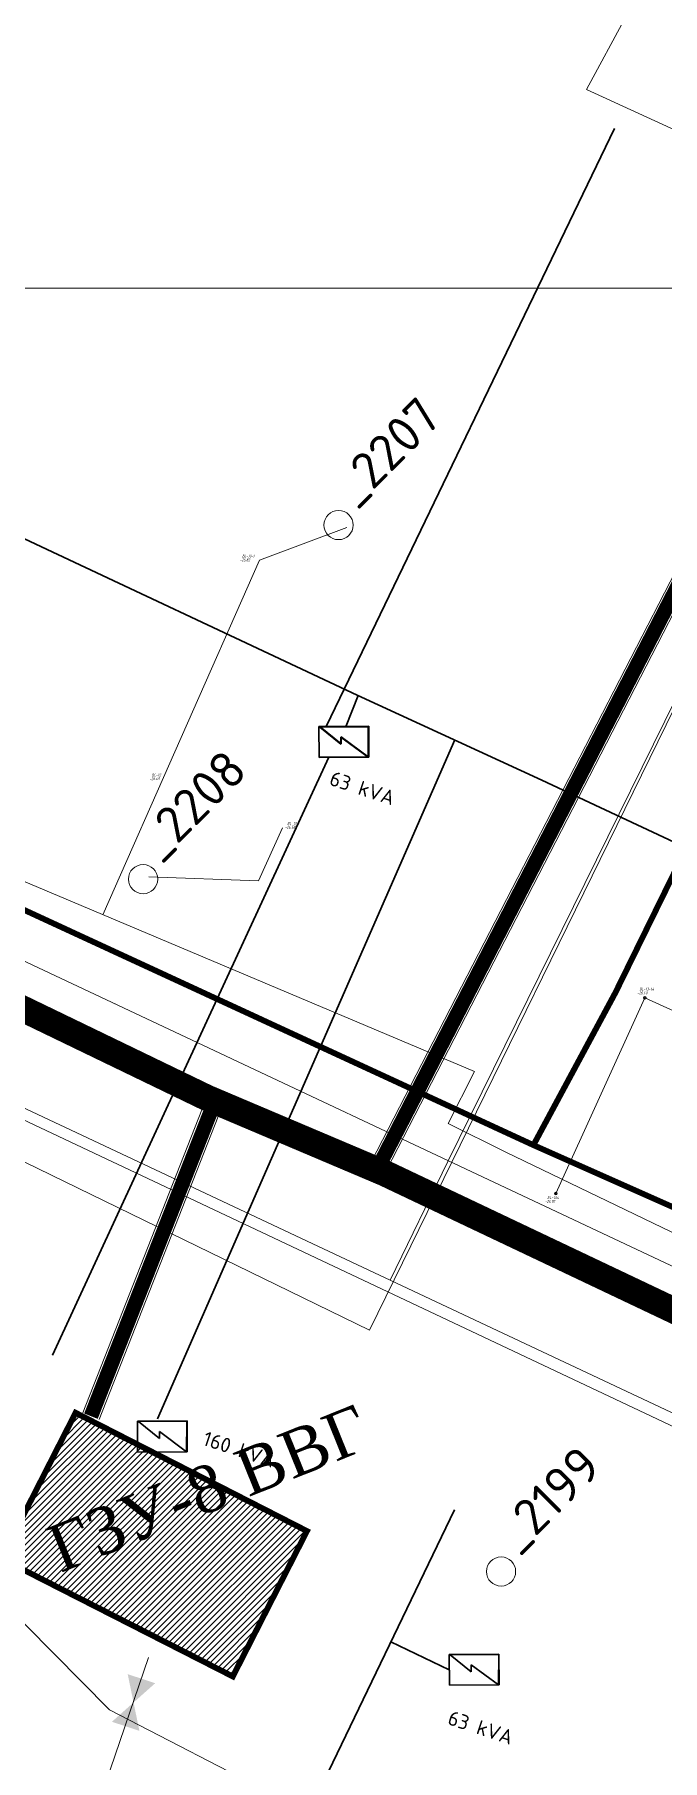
# Model space of a CAD drawing. Header units: millimetres. Extents: x 519 to 9564855, y -810 to 5021775.
# Drawn here: x 9527181 to 9527396, y 5000495 to 5001087 of the extents above; entities that cross this region are included whole.
import ezdxf

# ---------------------------------------------------------------- set-up
doc = ezdxf.new("R2010")
doc.units = ezdxf.units.MM
doc.header["$LTSCALE"] = 2
doc.header["$MEASUREMENT"] = 0
for name, color, linetype in [('COMPOUND', 3, 'Continuous'), ('GRID_PULKOVO', 7, 'Continuous'), ('OilColl&Flowlines', 3, 'Continuous'), ('OLD WELLS(dr.bfr2000)', 24, 'Continuous'), ('PPLINE_WAT', 7, 'WTR_LINE'), ('ROAD_ASF', 9, 'Continuous'), ('ROAD_GROUND', 9, 'Continuous'), ('Скважины на 2015 год', 7, 'Continuous'), ('ТХ_выкидные линии', 24, 'Continuous')]:
    doc.layers.add(name, color=color, linetype=linetype)
for name, color, linetype, lineweight in [('PPLINE_GAS', 4, 'GAS_LINE', 30), ('Оптиковолоконный кабель', 220, 'CAB6', 20), ('связь', 4, 'Continuous', 13), ('Электро', 1, 'Continuous', 30), ('Электроснаб', 1, 'Continuous', 18), ('Электроснабжене', 1, 'Continuous', 18)]:
    doc.layers.add(name, color=color, linetype=linetype, lineweight=lineweight)
doc.styles.add('92051501$0$STANDARD', font='simplex.shx')
doc.styles.add('Elect', font='isocpeur.ttf')
doc.styles.get("Standard").update_dxf_attribs({"font": 'isocpeur.ttf', "width": 0.5})
doc.linetypes.add('CAB', pattern='A,0.7,-0.43403,["K",Standard,S=0.9,R=0,X=-0.4,Y=-0.3],-0.8', length=1.93403)
doc.linetypes.add('CAB6', pattern='A,0.9,-0.9,["6",Standard,S=0.9,R=0,X=-0.8,Y=-0.4],11', length=12.8)
doc.linetypes.add('GAS_LINE', pattern='A,0.5,-0.2,["G",92051501$0$STANDARD,S=0.1,R=0,X=-0.1,Y=-0.05],-0.05', length=0.75)
doc.linetypes.add('WTR_LINE', pattern='A,0.5,-0.2,["W",92051501$0$STANDARD,S=0.1,R=0,X=-0.1,Y=-0.05],-0.05', length=0.75)

# ---------------------------------------------------------------- blocks, each defined once
blk = doc.blocks.new('16')
at = {"linetype": 'Continuous', "lineweight": 18, "flags": 128}
for points in [[(-0.27, -0.27), (0.27, 0.27)], [(0.27, -0.27), (-0.27, 0.27)]]:
    blk.add_lwpolyline(points, dxfattribs=at)
at = {"linetype": 'Continuous', "lineweight": 18}
blk.add_circle((0, 0), 0.375, dxfattribs=at)

msp = doc.modelspace()

# ---------------------------------------------------------------- hatches: boundary and pattern name
at = {"layer": 'Скважины на 2015 год', "linetype": 'ByBlock', "lineweight": 0, "ltscale": 5}
h = msp.add_hatch(dxfattribs=at)
h.set_pattern_fill('ANSI31', color=5, scale=12, style=0)
h.set_pattern_definition([(45, (725.8629, -355.3873), (-1.06066017178, 1.06066017178), [])])
h.paths.add_polyline_path([(9527169.52118, 5000564.45885), (9527248.85174, 5000524.01602), (9527274.26839, 5000573.872), (9527194.93783, 5000614.31483)])
h.paths.add_polyline_path([(9527189.15558, 5000549.38812), (9527301.32687, 5000594.708), (9527288.52927, 5000626.38336), (9527176.35798, 5000581.06347)], flags=9)

# ---------------------------------------------------------------- linework, layer by layer
at = {"color": 5, "linetype": 'WTR_LINE', "lineweight": 0, "ltscale": 100, "const_width": 2, "elevation": -0.999}
for points in [[(9526374.128, 5000834.993), (9526338.861, 5000849.119), (9526369.317, 5000918.369), (9526381.582, 5000915.643), (9526388.479, 5000916.907), (9526506.091, 5001104.365), (9526943.61387, 5000894.80545), (9527351.894, 5000706.201), (9527410.535, 5000680.127), (9527811.155, 5000487.989), (9528541.9542, 5001967.68695)], [(9527351.894, 5000706.201), (9527379.955, 5000758.404), (9527414.2645, 5000828.27401), (9527492.483, 5000789.865)]]:
    msp.add_lwpolyline(points, dxfattribs=at)
at = {"layer": 'COMPOUND', "lineweight": 0, "const_width": 2, "elevation": 0}
msp.add_lwpolyline([(9527248.85174, 5000524.01602), (9527169.52118, 5000564.45885), (9527194.96389, 5000614.42569), (9527274.26839, 5000573.872), (9527248.85174, 5000524.01602)], dxfattribs=at)
at = {"layer": 'GRID_PULKOVO', "lineweight": 0}
msp.add_line((9519000, 5001000), (9533000, 5001000), dxfattribs=at)
at = {"layer": 'OilColl&Flowlines', "linetype": 'ByBlock', "lineweight": 0}
msp.add_line((9527219.9347, 5000530.51724), (9526907.57118, 4999612.69191), dxfattribs=at)
for points in [[(9527222.24559, 5000521.69385), (9527214.82956, 5000515.08837), (9527212.81706, 5000524.81358)], [(9527222.24559, 5000521.69385), (9527214.82956, 5000515.08837), (9527212.81706, 5000524.81358)], [(9527216.84206, 5000505.36316), (9527207.41353, 5000508.48289), (9527214.82956, 5000515.08837)], [(9527216.84206, 5000505.36316), (9527207.41353, 5000508.48289), (9527214.82956, 5000515.08837)]]:
    msp.add_solid(points, dxfattribs=at)
at = {"layer": 'OLD WELLS(dr.bfr2000)', "lineweight": 0}
for centre in [(9527285.1, 5000918.8), (9527218.1, 5000797.4), (9527340.8, 5000560)]:
    msp.add_circle(centre, 5, dxfattribs=at)
at = {"layer": 'PPLINE_GAS', "linetype": 'GAS_LINE', "lineweight": 0, "ltscale": 20}
for p, q in [((9526079.469, 5001235.137), (9528506.802, 5000093.688)), ((9527486.606, 5001033.729), (9527322.519, 5000700.61)), ((9527302.79686, 5000659.86926), (9527322.519, 5000700.61)), ((9527159.79, 5000559.89), (9527206.6, 5000512.53)), ((9527206.6, 5000512.53), (9527637.12, 5000290.68))]:
    msp.add_line(p, q, dxfattribs=at)
at = {"layer": 'PPLINE_GAS', "color": 4, "linetype": 'GAS_LINE', "lineweight": 0, "ltscale": 20}
for p, q in [((9527370.11749, 5001068.18354, 11.90027), (9527479.28842, 5001017.75676, 11.90027)), ((9526504.81528, 5001027.71231, 11.90027), (9527295.74205, 5000642.77424, 11.90027)), ((9527479.28842, 5001017.75676, 11.90027), (9527295.74205, 5000642.77424, 11.90027))]:
    msp.add_line(p, q, dxfattribs=at)
at = {"layer": 'PPLINE_GAS', "color": 4, "linetype": 'GAS_LINE', "lineweight": 0, "ltscale": 20, "elevation": 11.90027}
msp.add_lwpolyline([(9527410.8695, 5001143.63042), (9527370.11749, 5001068.18354)], dxfattribs=at)
at = {"layer": 'PPLINE_WAT', "color": 5, "lineweight": 0, "ltscale": 0.5}
msp.add_lwpolyline([(9523498.307, 5002453.507), (9529318.71854, 4999702.75469), (9529357.22076, 4999682.3134), (9529399.33276, 4999675.09879), (9529430.61579, 4999677.50366), (9529678.713, 4999710.142)], dxfattribs=at)
at = {"layer": 'ROAD_ASF', "lineweight": 0}
for points in [[(9521737.23529, 4997056.36456), (9521526.30791, 4997406.20512), (9521491.42617, 4997522.40996), (9521494.64376, 4997784.54227), (9521557.42562, 4998123.62451), (9523181.91284, 5002651.278), (9523567.30412, 5002471.17809), (9525869.16882, 5001381.54446), (9525963.92258, 5001333.47903), (9526128.60686, 5001261.79325), (9526517.55757, 5001074.97311), (9527241.30336, 5000725.10977), (9527302.0959, 5000699.32947), (9527474.32311, 5000617.56906), (9528116.89056, 5000310.63684)], [(9521742.137, 4997059.855), (9521531.837, 4997408.655), (9521497.437, 4997523.255), (9521500.637, 4997783.955), (9521563.237, 4998122.055), (9523185.337, 5002643.055), (9523564.737, 5002465.755), (9525866.52759, 5001376.15646), (9525961.36584, 5001328.04817), (9526126.10975, 5001256.33643), (9526514.94624, 5001069.57117), (9527238.82495, 5000719.64358), (9527299.637, 5000693.855), (9527471.737, 5000612.155), (9528114.237, 5000305.255)]]:
    msp.add_lwpolyline(points, dxfattribs=at)
at = {"layer": 'ROAD_GROUND', "color": 8, "lineweight": 0}
for points, const_width in [([(9521739.68614, 4997058.10978), (9521529.07245, 4997407.43006), (9521494.43159, 4997522.83248), (9521497.64038, 4997784.24863), (9521560.33131, 4998122.83976), (9523183.62492, 5002647.1665), (9523566.02728, 5002468.46336), (9525867.84821, 5001378.85046), (9525962.64421, 5001330.7636), (9526127.3583, 5001259.06484), (9526516.25529, 5001072.2705), (9527240.06415, 5000722.37668), (9527300.86645, 5000696.59224), (9527473.0333, 5000614.86048), (9528115.56378, 5000307.94592)], 9), ([(9527296.96992, 5000695.22857), (9527494.26992, 5001078.32857)], 5), ([(9527242.32903, 5000720.35748), (9527200.22903, 5000613.25748)], 5)]:
    msp.add_lwpolyline(points, dxfattribs=dict(at, const_width=const_width))
at = {"layer": 'ROAD_GROUND', "lineweight": 0}
for points in [[(9527294.30284, 5000696.60214), (9527491.60284, 5001079.70214)], [(9527299.637, 5000693.855), (9527496.937, 5001076.955)], [(9527239.537, 5000721.455), (9527197.437, 5000614.355)], [(9527245.12106, 5000719.25996), (9527203.02106, 5000612.15996)]]:
    msp.add_lwpolyline(points, dxfattribs=at)
at = {"layer": 'Оптиковолоконный кабель', "linetype": 'CAB', "lineweight": 20, "ltscale": 0.1}
msp.add_lwpolyline([(9523696.146, 5005917.127), (9523689.893, 5005715.012), (9523695.902, 5005635.172), (9523695.453, 5005568.154), (9523700.063, 5005469.441), (9523700.58, 5005145.207), (9523704.692, 5005045.058), (9523701.585, 5004488.746), (9523704.366, 5004469.568), (9523706.81, 5003954.047), (9523704.579, 5003808.965), (9523692.18, 5003712.998), (9523687.161, 5003694.356), (9523300.02, 5002630.372), (9523296.974, 5002614.733), (9523304.049, 5002607.353), (9526121.954, 5001271.722), (9526508.525, 5001083.826), (9527029.955, 5000838.578), (9527414.361, 5000657.715), (9527485.466, 5000795.728), (9527414.361, 5000657.715), (9528367.831, 5000203.306)], dxfattribs=at)
at = {"layer": 'связь', "color": 5, "linetype": 'WTR_LINE', "lineweight": 0, "flags": 128}
for points in [[(9526948.70275, 5000897.10183), (9527012.08481, 5000866.97877), (9527069.21471, 5000842.13455), (9527331.7461, 5000731.38389), (9527322.62326, 5000713.58574)], [(9527322.61221, 5000713.62129), (9527342.47559, 5000703.79193), (9527427.60198, 5000662.76693), (9527514.68763, 5000620.77571), (9527594.97652, 5000581.28371), (9527607.22061, 5000576.79735), (9527644.70666, 5000557.01628), (9527702.64516, 5000531.48108), (9527851.77373, 5000459.1608), (9528010.34164, 5000391.09462), (9528056.31679, 5000370.97002), (9528142.91544, 5000327.28509), (9528152.27957, 5000322.67064)]]:
    msp.add_lwpolyline(points, dxfattribs=at)
at = {"layer": 'ТХ_выкидные линии', "color": 5, "linetype": 'WTR_LINE', "lineweight": 0, "ltscale": 25}
for p, q in [((9527257.97402, 5000906.76602), (9527287.96735, 5000917.9998)), ((9527257.97402, 5000906.76602), (9527204.254, 5000785.1673)), ((9527390.07488, 5000756.72163), (9527359.52027, 5000689.57299)), ((9527426.4829, 5000740.15491), (9527390.07488, 5000756.72163))]:
    msp.add_line(p, q, dxfattribs=at)
at = {"layer": 'ТХ_выкидные линии', "color": 111, "lineweight": 0, "ltscale": 25}
for p, q in [((9527257.64017, 5000796.84802), (9527265.90066, 5000815.00179)), ((9527220.06471, 5000798.13848), (9527257.64017, 5000796.84802))]:
    msp.add_line(p, q, dxfattribs=at)
at = {"layer": 'ТХ_выкидные линии', "color": 5, "lineweight": 0, "ltscale": 25}
for p, q in [((9527257.64017, 5000796.84802), (9527265.90066, 5000815.00179)), ((9527220.06471, 5000798.13848), (9527257.64017, 5000796.84802))]:
    msp.add_line(p, q, dxfattribs=at)
at = {"layer": 'Электро', "ltscale": 0.05}
for p, q in [((9527280.82761, 5000849.7587, 0), (9527379.71257, 5001054.76498, 0)), ((9527324.93302, 5000845.11543, 0), (9527223.00157, 5000612.39498, 0)), ((9527281.74763, 5000839.19158, 0), (9527187.05957, 5000634.18498, 0))]:
    msp.add_line(p, q, dxfattribs=at)
at = {"layer": 'Электро'}
for p, q in [((9527291.46557, 5000860.52798, -0.00006), (9527147.77938, 5000928.0009, -0.00006)), ((9527291.79681, 5000860.37543, 0), (9527287.71157, 5000849.91198, 0)), ((9527354.74357, 5000831.38698, -0.00006), (9527291.46557, 5000860.52798, -0.00006)), ((9527278.33787, 5000849.63739, 0), (9527295.3863, 5000849.74173, 0)), ((9527278.40257, 5000839.06504, 0), (9527278.33787, 5000849.63739, 0)), ((9527278.38829, 5000849.74377, 0), (9527295.43672, 5000849.84811, 0)), ((9527278.45299, 5000839.17142, 0), (9527278.38829, 5000849.74377, 0)), ((9527295.28904, 5000849.64328, 0), (9527278.69344, 5000849.54171, 0)), ((9527278.69344, 5000849.54171, 0), (9527285.90522, 5000843.71448, 0)), ((9527295.33947, 5000849.74966, 0), (9527278.74387, 5000849.64809, 0)), ((9527278.74387, 5000849.64809, 0), (9527285.95565, 5000843.82086, 0)), ((9527295.21535, 5000839.20082, 0), (9527295.28904, 5000849.64328, 0)), ((9527295.26578, 5000839.3072, 0), (9527295.33947, 5000849.74966, 0)), ((9527295.3863, 5000849.74173, 0), (9527295.451, 5000839.16938, 0)), ((9527295.43672, 5000849.84811, 0), (9527295.50142, 5000839.27576, 0)), ((9527285.90522, 5000843.71448, 0), (9527285.89069, 5000846.08971, 0)), ((9527285.89069, 5000846.08971, 0), (9527295.21535, 5000839.20082, 0)), ((9527285.95565, 5000843.82086, 0), (9527285.94111, 5000846.19609, 0)), ((9527285.94111, 5000846.19609, 0), (9527295.26578, 5000839.3072, 0)), ((9527295.451, 5000839.16938, 0), (9527278.40257, 5000839.06504, 0)), ((9527295.50142, 5000839.27576, 0), (9527278.45299, 5000839.17142, 0)), ((9527473.58057, 5000775.66898, -0.00006), (9527354.74357, 5000831.38698, -0.00006)), ((9527216.14513, 5000611.51896, 0), (9527233.19356, 5000611.62329, 0)), ((9527216.20983, 5000600.9466, 0), (9527216.14513, 5000611.51896, 0)), ((9527233.0963, 5000611.52484, 0), (9527216.50071, 5000611.42328, 0)), ((9527216.50071, 5000611.42328, 0), (9527223.71248, 5000605.59604, 0)), ((9527223.71248, 5000605.59604, 0), (9527223.69795, 5000607.97128, 0)), ((9527223.69795, 5000607.97128, 0), (9527233.02261, 5000601.08238, 0)), ((9527233.02261, 5000601.08238, 0), (9527233.0963, 5000611.52484, 0)), ((9527233.19356, 5000611.62329, 0), (9527233.25826, 5000601.05094, 0)), ((9527233.25826, 5000601.05094, 0), (9527216.20983, 5000600.9466, 0)), ((9527323.03555, 5000531.58059), (9527340.08398, 5000531.68493)), ((9527323.10026, 5000521.00824), (9527323.03555, 5000531.58059)), ((9527339.98673, 5000531.58648), (9527323.39113, 5000531.48491)), ((9527323.39113, 5000531.48491), (9527330.60291, 5000525.65768)), ((9527339.91304, 5000521.14401), (9527339.98673, 5000531.58648)), ((9527340.08398, 5000531.68493), (9527340.14869, 5000521.11257)), ((9527330.60291, 5000525.65768), (9527330.58838, 5000528.03291)), ((9527330.58838, 5000528.03291), (9527339.91304, 5000521.14401)), ((9527340.14869, 5000521.11257), (9527323.10026, 5000521.00824))]:
    msp.add_line(p, q, dxfattribs=at)
at = {"layer": 'Электро', "ltscale": 0.0025}
msp.add_line((9527324.85727, 5000581.15817, 0), (9527254.98027, 5000436.21761, 0), dxfattribs=at)
at = {"layer": 'Электро', "ltscale": 25}
msp.add_line((9527323.06791, 5000526.29441), (9527303.05791, 5000535.9414, 0), dxfattribs=at)
at = {"layer": 'Электроснаб', "color": 1, "linetype": 'ByBlock', "lineweight": 0, "ltscale": 0.05}
for p, q in [((9527280.82761, 5000849.7587, 0), (9527379.71257, 5001054.76498, 0)), ((9527324.93302, 5000845.11543, 0), (9527223.00157, 5000612.39498, 0)), ((9527281.74763, 5000839.19158, 0), (9527187.05957, 5000634.18498, 0))]:
    msp.add_line(p, q, dxfattribs=at)
at = {"layer": 'Электроснаб', "color": 1, "lineweight": 0}
for p, q in [((9527291.46557, 5000860.52798, -0.00006), (9527147.77938, 5000928.0009, -0.00006)), ((9527354.74357, 5000831.38698, -0.00006), (9527291.46557, 5000860.52798, -0.00006)), ((9527473.58057, 5000775.66898, -0.00006), (9527354.74357, 5000831.38698, -0.00006))]:
    msp.add_line(p, q, dxfattribs=at)
at = {"layer": 'Электроснаб', "color": 1, "linetype": 'ByBlock', "lineweight": 0}
for p, q in [((9527291.79681, 5000860.37543, 0), (9527287.71157, 5000849.91198, 0)), ((9527278.33787, 5000849.63739, 0), (9527295.3863, 5000849.74173, 0)), ((9527278.40257, 5000839.06504, 0), (9527278.33787, 5000849.63739, 0)), ((9527278.38829, 5000849.74377, 0), (9527295.43672, 5000849.84811, 0)), ((9527278.45299, 5000839.17142, 0), (9527278.38829, 5000849.74377, 0)), ((9527295.28904, 5000849.64328, 0), (9527278.69344, 5000849.54171, 0)), ((9527278.69344, 5000849.54171, 0), (9527285.90522, 5000843.71448, 0)), ((9527295.33947, 5000849.74966, 0), (9527278.74387, 5000849.64809, 0)), ((9527278.74387, 5000849.64809, 0), (9527285.95565, 5000843.82086, 0)), ((9527295.21535, 5000839.20082, 0), (9527295.28904, 5000849.64328, 0)), ((9527295.26578, 5000839.3072, 0), (9527295.33947, 5000849.74966, 0)), ((9527295.3863, 5000849.74173, 0), (9527295.451, 5000839.16938, 0)), ((9527295.43672, 5000849.84811, 0), (9527295.50142, 5000839.27576, 0)), ((9527285.90522, 5000843.71448, 0), (9527285.89069, 5000846.08971, 0)), ((9527285.89069, 5000846.08971, 0), (9527295.21535, 5000839.20082, 0)), ((9527285.95565, 5000843.82086, 0), (9527285.94111, 5000846.19609, 0)), ((9527285.94111, 5000846.19609, 0), (9527295.26578, 5000839.3072, 0)), ((9527295.451, 5000839.16938, 0), (9527278.40257, 5000839.06504, 0)), ((9527295.50142, 5000839.27576, 0), (9527278.45299, 5000839.17142, 0)), ((9527216.14513, 5000611.51896, 0), (9527233.19356, 5000611.62329, 0)), ((9527216.20983, 5000600.9466, 0), (9527216.14513, 5000611.51896, 0)), ((9527233.0963, 5000611.52484, 0), (9527216.50071, 5000611.42328, 0)), ((9527216.50071, 5000611.42328, 0), (9527223.71248, 5000605.59604, 0)), ((9527223.71248, 5000605.59604, 0), (9527223.69795, 5000607.97128, 0)), ((9527223.69795, 5000607.97128, 0), (9527233.02261, 5000601.08238, 0)), ((9527233.02261, 5000601.08238, 0), (9527233.0963, 5000611.52484, 0)), ((9527233.19356, 5000611.62329, 0), (9527233.25826, 5000601.05094, 0)), ((9527233.25826, 5000601.05094, 0), (9527216.20983, 5000600.9466, 0)), ((9527323.03555, 5000531.58059), (9527340.08398, 5000531.68493)), ((9527323.10026, 5000521.00824), (9527323.03555, 5000531.58059)), ((9527339.98673, 5000531.58648), (9527323.39113, 5000531.48491)), ((9527323.39113, 5000531.48491), (9527330.60291, 5000525.65768)), ((9527339.91304, 5000521.14401), (9527339.98673, 5000531.58648)), ((9527340.08398, 5000531.68493), (9527340.14869, 5000521.11257)), ((9527330.60291, 5000525.65768), (9527330.58838, 5000528.03291)), ((9527330.58838, 5000528.03291), (9527339.91304, 5000521.14401)), ((9527340.14869, 5000521.11257), (9527323.10026, 5000521.00824))]:
    msp.add_line(p, q, dxfattribs=at)
at = {"layer": 'Электроснаб', "color": 1, "linetype": 'ByBlock', "lineweight": 0, "ltscale": 0.0025}
msp.add_line((9527324.85727, 5000581.15817, 0), (9527254.98027, 5000436.21761, 0), dxfattribs=at)
at = {"layer": 'Электроснаб', "color": 1, "linetype": 'ByBlock', "lineweight": 0, "ltscale": 25}
msp.add_line((9527323.06791, 5000526.29441), (9527303.05791, 5000535.9414, 0), dxfattribs=at)
at = {"layer": 'Электроснабжене', "color": 1, "linetype": 'ByBlock', "lineweight": 0, "ltscale": 0.05}
for p, q in [((9527280.82761, 5000849.7587, 0), (9527379.71257, 5001054.76498, 0)), ((9527324.93302, 5000845.11543, 0), (9527223.00157, 5000612.39498, 0)), ((9527281.74763, 5000839.19158, 0), (9527187.05957, 5000634.18498, 0))]:
    msp.add_line(p, q, dxfattribs=at)
at = {"layer": 'Электроснабжене', "color": 1, "lineweight": 0}
for p, q in [((9527291.46557, 5000860.52798, -0.00006), (9527147.77938, 5000928.0009, -0.00006)), ((9527354.74357, 5000831.38698, -0.00006), (9527291.46557, 5000860.52798, -0.00006)), ((9527473.58057, 5000775.66898, -0.00006), (9527354.74357, 5000831.38698, -0.00006))]:
    msp.add_line(p, q, dxfattribs=at)
at = {"layer": 'Электроснабжене', "color": 1, "linetype": 'ByBlock', "lineweight": 0}
for p, q in [((9527291.79681, 5000860.37543, 0), (9527287.71157, 5000849.91198, 0)), ((9527278.33787, 5000849.63739, 0), (9527295.3863, 5000849.74173, 0)), ((9527278.40257, 5000839.06504, 0), (9527278.33787, 5000849.63739, 0)), ((9527278.38829, 5000849.74377, 0), (9527295.43672, 5000849.84811, 0)), ((9527278.45299, 5000839.17142, 0), (9527278.38829, 5000849.74377, 0)), ((9527295.28904, 5000849.64328, 0), (9527278.69344, 5000849.54171, 0)), ((9527278.69344, 5000849.54171, 0), (9527285.90522, 5000843.71448, 0)), ((9527295.33947, 5000849.74966, 0), (9527278.74387, 5000849.64809, 0)), ((9527278.74387, 5000849.64809, 0), (9527285.95565, 5000843.82086, 0)), ((9527295.21535, 5000839.20082, 0), (9527295.28904, 5000849.64328, 0)), ((9527295.26578, 5000839.3072, 0), (9527295.33947, 5000849.74966, 0)), ((9527295.3863, 5000849.74173, 0), (9527295.451, 5000839.16938, 0)), ((9527295.43672, 5000849.84811, 0), (9527295.50142, 5000839.27576, 0)), ((9527285.90522, 5000843.71448, 0), (9527285.89069, 5000846.08971, 0)), ((9527285.89069, 5000846.08971, 0), (9527295.21535, 5000839.20082, 0)), ((9527285.95565, 5000843.82086, 0), (9527285.94111, 5000846.19609, 0)), ((9527285.94111, 5000846.19609, 0), (9527295.26578, 5000839.3072, 0)), ((9527295.451, 5000839.16938, 0), (9527278.40257, 5000839.06504, 0)), ((9527295.50142, 5000839.27576, 0), (9527278.45299, 5000839.17142, 0)), ((9527216.14513, 5000611.51896, 0), (9527233.19356, 5000611.62329, 0)), ((9527216.20983, 5000600.9466, 0), (9527216.14513, 5000611.51896, 0)), ((9527233.0963, 5000611.52484, 0), (9527216.50071, 5000611.42328, 0)), ((9527216.50071, 5000611.42328, 0), (9527223.71248, 5000605.59604, 0)), ((9527223.71248, 5000605.59604, 0), (9527223.69795, 5000607.97128, 0)), ((9527223.69795, 5000607.97128, 0), (9527233.02261, 5000601.08238, 0)), ((9527233.02261, 5000601.08238, 0), (9527233.0963, 5000611.52484, 0)), ((9527233.19356, 5000611.62329, 0), (9527233.25826, 5000601.05094, 0)), ((9527233.25826, 5000601.05094, 0), (9527216.20983, 5000600.9466, 0)), ((9527323.03555, 5000531.58059), (9527340.08398, 5000531.68493)), ((9527323.10026, 5000521.00824), (9527323.03555, 5000531.58059)), ((9527339.98673, 5000531.58648), (9527323.39113, 5000531.48491)), ((9527323.39113, 5000531.48491), (9527330.60291, 5000525.65768)), ((9527339.91304, 5000521.14401), (9527339.98673, 5000531.58648)), ((9527340.08398, 5000531.68493), (9527340.14869, 5000521.11257)), ((9527330.60291, 5000525.65768), (9527330.58838, 5000528.03291)), ((9527330.58838, 5000528.03291), (9527339.91304, 5000521.14401)), ((9527340.14869, 5000521.11257), (9527323.10026, 5000521.00824))]:
    msp.add_line(p, q, dxfattribs=at)
at = {"layer": 'Электроснабжене', "color": 1, "linetype": 'ByBlock', "lineweight": 0, "ltscale": 0.0025}
msp.add_line((9527324.85727, 5000581.15817, 0), (9527254.98027, 5000436.21761, 0), dxfattribs=at)
at = {"layer": 'Электроснабжене', "color": 1, "linetype": 'ByBlock', "lineweight": 0, "ltscale": 25}
msp.add_line((9527323.06791, 5000526.29441), (9527303.05791, 5000535.9414, 0), dxfattribs=at)

# ---------------------------------------------------------------- block references
at = {"layer": 'ТХ_выкидные линии', "color": 1, "lineweight": 0, "xscale": 1.199999999916105, "yscale": 1.199999999916105, "zscale": 1.199999999916105, "rotation": 23.06662662124732}
for p in [(9527390.06945, 5000756.7184), (9527359.54217, 5000689.56661)]:
    msp.add_blockref('16', p, dxfattribs=at)

# ---------------------------------------------------------------- texts
at = {"layer": 'COMPOUND', "color": 0, "lineweight": 0, "insert": (9527173.86416, 5000599.05324, -0.00006), "char_height": 16, "attachment_point": 1, "rotation": 21.99988935, "style": 'Elect'}
msp.add_mtext('{\\fArial|b0|i0|c0|p34;\\P\\fTimes New Roman|b0|i0|c204|p18;ГЗУ-\\fTimes New Roman|b0|i0|c0|p18;8\\fTimes New Roman|b0|i0|c204|p18; ВВГ}', dxfattribs=at)
at = {"layer": 'OLD WELLS(dr.bfr2000)', "lineweight": 0, "style": 'Elect'}
for s, p in [(' _2207', (9527285.1, 5000918.8)), (' _2208', (9527218.1, 5000797.4)), (' _2199', (9527340.8, 5000560))]:
    msp.add_text(s, height=12.5, rotation=44.99999992, dxfattribs=at).set_placement(p)
at = {"layer": 'ТХ_выкидные линии', "lineweight": 0, "oblique": 15, "width": 0.75}
for s, p in [('BL-10-1', (9527252.04003, 5000907.66106)), ('-26.82', (9527251.25595, 5000906.36235)), ('-26.49', (9527220.27832, 5000831.32141)), ('BL-12', (9527221.0624, 5000832.62011)), ('-26.58', (9527266.72226, 5000814.71145)), ('BL-13', (9527267.50634, 5000816.01016)), ('-26.49', (9527387.4548, 5000757.88253)), ('BL-13-1А', (9527388.23888, 5000759.18123)), ('-26.70', (9527355.84574, 5000686.39751)), ('BL-13А', (9527356.62982, 5000687.69621))]:
    msp.add_text(s, height=1, dxfattribs=at).set_placement(p)
at = {"layer": 'Электро'}
for s, p in [('63 kVA', (9527281.57581, 5000829.82405, -0.00006)), ('160 kVA', (9527238.18297, 5000603.48486, -0.00006)), ('63 kVA', (9527322.12811, 5000507.72663, -0.00006))]:
    msp.add_text(s, height=5, rotation=341.691556, dxfattribs=at).set_placement(p)
at = {"layer": 'Электроснаб', "color": 1, "linetype": 'ByBlock', "lineweight": 0}
for s, p in [('63 kVA', (9527281.57581, 5000829.82405, -0.00006)), ('160 kVA', (9527238.18297, 5000603.48486, -0.00006)), ('63 kVA', (9527322.12811, 5000507.72663, -0.00006))]:
    msp.add_text(s, height=5, rotation=341.691556, dxfattribs=at).set_placement(p)
at = {"layer": 'Электроснабжене', "color": 1, "linetype": 'ByBlock', "lineweight": 0}
for s, p in [('63 kVA', (9527281.57581, 5000829.82405, -0.00006)), ('160 kVA', (9527238.18297, 5000603.48486, -0.00006)), ('63 kVA', (9527322.12811, 5000507.72663, -0.00006))]:
    msp.add_text(s, height=5, rotation=341.691556, dxfattribs=at).set_placement(p)

doc.saveas('drawing.dxf')
